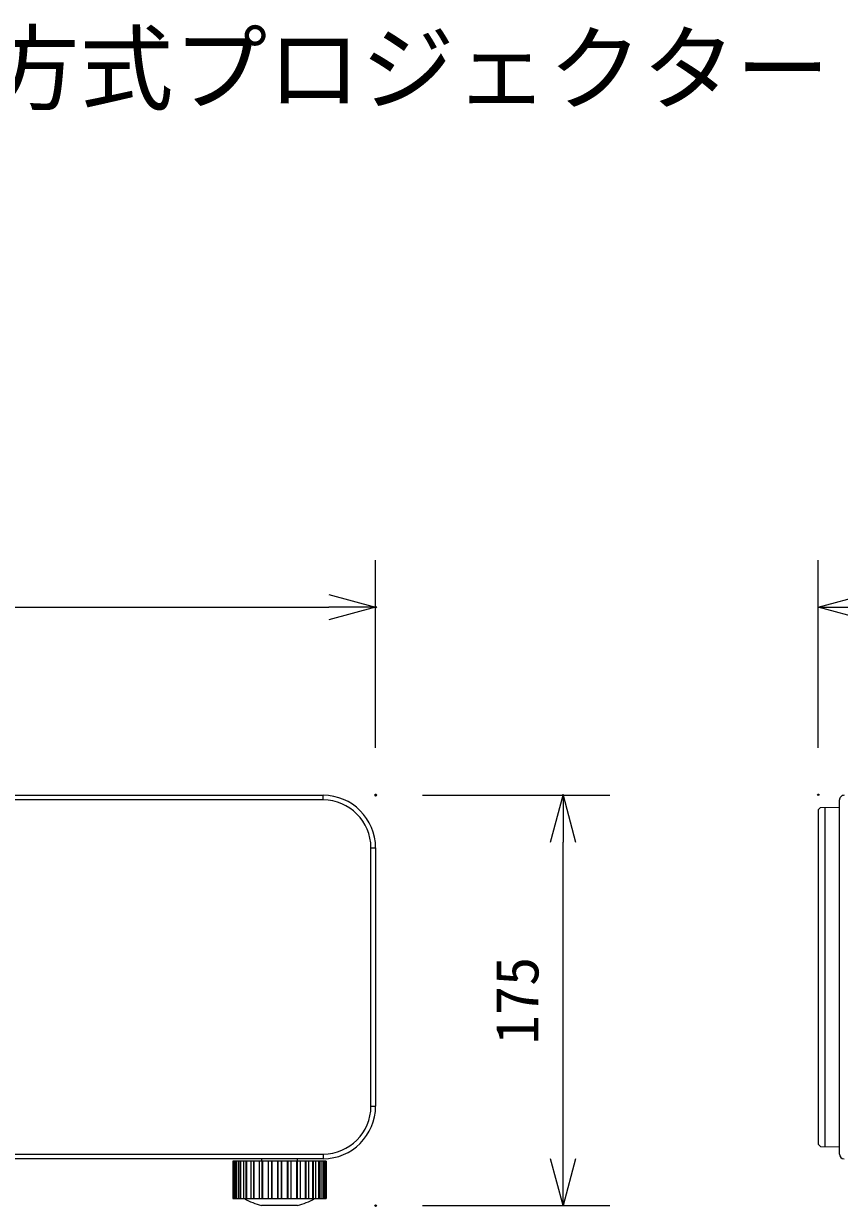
# Model space of a CAD drawing. Units: millimetres, scale not verified. Extents: x -63 to 62, y -57 to 57.
# Drawn here: x -21.9 to 12.9, y 6.3 to 56.7 of the extents above; entities that cross this region are included whole.
import ezdxf
from ezdxf.enums import TextEntityAlignment as Align

# ---------------------------------------------------------------- set-up
doc = ezdxf.new("R2010")
doc.units = ezdxf.units.MM
doc.header["$LTSCALE"] = 0.125
doc.header["$PDMODE"] = 32
doc.header["$PDSIZE"] = 0.0625
for name, color, linetype in [('0-0_0', 7, 'Continuous'), ('0-2_MOJI1', 7, 'Continuous'), ('0-4_DEFPOINTS', 7, 'Continuous'), ('0-6_SUNPO', 7, 'Continuous')]:
    doc.layers.add(name, color=color, linetype=linetype)
doc.layers.add('0-5_GAIKEI', color=1, linetype='Continuous', lineweight=18)
doc.styles.add('ＭＳ ゴシック', font='')
doc.styles.get('ＭＳ ゴシック').set_extended_font_data('MS Gothic')

# ---------------------------------------------------------------- blocks, each defined once
blk = doc.blocks.new('_OPEN30')
at = {"layer": '0-0_0'}
blk.add_line((0, 0), (-1, 0), dxfattribs=at)
blk.add_lwpolyline([(-1, 0.26795), (0, 0), (-1, -0.26795)], dxfattribs=at)
blk = doc.blocks.new('D6')
at = {"layer": '0-4_DEFPOINTS'}
for p in [(-4.7465, 26.9754), (-54.5465, 18.9754), (-4.7465, 18.9754)]:
    blk.add_point(p, dxfattribs=at)
at = {"layer": '0-6_SUNPO'}
for p, q in [((-54.5465, 20.9754), (-54.5465, 28.9754)), ((-4.7465, 20.9754), (-4.7465, 28.9754)), ((-52.5465, 26.9754), (-6.7465, 26.9754))]:
    blk.add_line(p, q, dxfattribs=at)
at = {"layer": '0-6_SUNPO', "xscale": 2, "yscale": 2, "rotation": 180}
blk.add_blockref('_OPEN30', (-54.5465, 26.9754), dxfattribs=at)
at = {"layer": '0-6_SUNPO', "xscale": 2, "yscale": 2}
blk.add_blockref('_OPEN30', (-4.7465, 26.9754), dxfattribs=at)
at = {"layer": '0-6_SUNPO', "style": 'ＭＳ ゴシック'}
blk.add_text('498', height=1.833, dxfattribs=at).set_placement((-31.5215, 27.4754), align=Align.BOTTOM_LEFT)
blk = doc.blocks.new('D5')
at = {"layer": '0-4_DEFPOINTS'}
for p in [(-4.7465, 18.9516), (3.2535, 18.9516), (-4.7465, 1.4516)]:
    blk.add_point(p, dxfattribs=at)
at = {"layer": '0-6_SUNPO'}
for p, q in [((-2.7465, 18.9516), (5.2535, 18.9516)), ((3.2535, 3.4516), (3.2535, 16.9516)), ((-2.7465, 1.4516), (5.2535, 1.4516))]:
    blk.add_line(p, q, dxfattribs=at)
at = {"layer": '0-6_SUNPO', "xscale": 2, "yscale": 2}
for p, rotation in [((3.2535, 18.9516), 90), ((3.2535, 1.4516), 270)]:
    blk.add_blockref('_OPEN30', p, dxfattribs=dict(at, rotation=rotation))
at = {"layer": '0-6_SUNPO', "style": 'ＭＳ ゴシック'}
blk.add_text('175', height=1.833, rotation=90, dxfattribs=at).set_placement((2.7535, 8.3266), align=Align.BOTTOM_LEFT)
blk = doc.blocks.new('D4')
at = {"layer": '0-4_DEFPOINTS'}
for p in [(57.3596, 26.9754), (14.1436, 18.9754), (57.3596, 18.9754)]:
    blk.add_point(p, dxfattribs=at)
at = {"layer": '0-6_SUNPO'}
for p, q in [((14.1436, 20.9754), (14.1436, 28.9754)), ((57.3596, 20.9754), (57.3596, 28.9754)), ((16.1436, 26.9754), (55.3596, 26.9754))]:
    blk.add_line(p, q, dxfattribs=at)
at = {"layer": '0-6_SUNPO', "xscale": 2, "yscale": 2, "rotation": 180}
blk.add_blockref('_OPEN30', (14.1436, 26.9754), dxfattribs=at)
at = {"layer": '0-6_SUNPO', "xscale": 2, "yscale": 2}
blk.add_blockref('_OPEN30', (57.3596, 26.9754), dxfattribs=at)
at = {"layer": '0-6_SUNPO', "style": 'ＭＳ ゴシック'}
blk.add_text('432', height=1.833, dxfattribs=at).set_placement((33.8766, 27.4754), align=Align.BOTTOM_LEFT)

msp = doc.modelspace()

# ---------------------------------------------------------------- linework, layer by layer
at = {"layer": '0-5_GAIKEI'}
for p, q in [((-9.1206, 23.6324), (-9.1206, 23.8324)), ((-9.1206, 23.6324), (-42.5313, 23.6324)), ((12.3095, 8.845), (12.3095, 23.3198)), ((-7.0806, 21.5924), (-6.8806, 21.5924)), ((-7.0806, 10.5724), (-7.0806, 21.5924)), ((-7.0806, 10.5724), (-6.8806, 10.5724)), ((-54.4406, 8.5324), (-9.1206, 8.5324)), ((-12.9611, 8.2324), (-12.9611, 6.6324)), ((-12.933, 8.2324), (-12.933, 6.6324)), ((-12.9031, 8.2324), (-12.9031, 6.6324)), ((-12.86, 8.2324), (-12.86, 6.6324)), ((-12.8309, 8.2324), (-12.8309, 6.6324)), ((-12.7464, 8.2324), (-12.7464, 6.6324)), ((-12.6767, 8.2324), (-12.6767, 6.6324)), ((-12.6479, 8.2324), (-12.6479, 6.6324)), ((-12.5126, 8.2324), (-12.5126, 6.6324)), ((-12.4193, 8.2324), (-12.4193, 6.6324)), ((-12.3921, 8.2324), (-12.3921, 6.6324)), ((-12.2118, 8.2324), (-12.2118, 6.6324)), ((-12.099, 8.2324), (-12.099, 6.6324)), ((-12.0746, 8.2324), (-12.0746, 6.6324)), ((-11.8572, 8.2324), (-11.8572, 6.6324)), ((-11.7298, 8.2324), (-11.7298, 6.6324)), ((-11.7092, 8.2324), (-11.7092, 6.6324)), ((-11.4689, 8.2324), (-11.4689, 6.6324)), ((-11.4643, 8.2324), (-11.4643, 6.6324)), ((-11.3279, 8.2324), (-11.3279, 6.6324)), ((-11.3121, 8.2324), (-11.3121, 6.6324)), ((-11.0608, 8.2324), (-11.0608, 6.6324)), ((-11.0503, 8.2324), (-11.0503, 6.6324)), ((-10.9109, 8.2324), (-10.9109, 6.6324)), ((-10.9004, 8.2324), (-10.9004, 6.6324)), ((-10.6491, 8.2324), (-10.6491, 6.6324)), ((-10.6332, 8.2324), (-10.6332, 6.6324)), ((-10.4968, 8.2324), (-10.4968, 6.6324)), ((-10.4922, 8.2324), (-10.4922, 6.6324)), ((-10.2519, 8.2324), (-10.2519, 6.6324)), ((-10.2313, 8.2324), (-10.2313, 6.6324)), ((-10.1039, 8.2324), (-10.1039, 6.6324)), ((-9.8866, 8.2324), (-9.8866, 6.6324)), ((-9.8621, 8.2324), (-9.8621, 6.6324)), ((-9.7493, 8.2324), (-9.7493, 6.6324)), ((-9.569, 8.2324), (-9.569, 6.6324)), ((-9.5418, 8.2324), (-9.5418, 6.6324)), ((-9.4485, 8.2324), (-9.4485, 6.6324)), ((-9.3132, 8.2324), (-9.3132, 6.6324)), ((-9.2844, 8.2324), (-9.2844, 6.6324)), ((-9.2147, 8.2324), (-9.2147, 6.6324)), ((-9.1303, 8.2324), (-9.1303, 6.6324)), ((-9.1206, 8.5324), (-9.1206, 8.3324)), ((-9.1012, 8.2324), (-9.1012, 6.6324)), ((-9.0581, 8.2324), (-9.0581, 6.6324)), ((-9.0282, 8.2324), (-9.0282, 6.6324)), ((-9, 8.2324), (-9, 6.6324))]:
    msp.add_line(p, q, dxfattribs=at)
at = {"layer": '0-5_GAIKEI', "color": 7}
for p, q in [((12.109, 23.3162), (12.0095, 23.2149)), ((12.0095, 23.2149), (12.0095, 15.4607)), ((12.109, 23.3162), (12.9095, 23.3306)), ((-6.8806, 21.5924), (-6.8806, 10.5724)), ((12.0095, 15.4607), (12.0095, 8.9499)), ((-6.9273, 10.1324), (-6.9242, 10.1324)), ((12.0095, 8.9499), (12.109, 8.8486)), ((12.109, 8.8486), (12.9095, 8.8341)), ((-9.1206, 8.3324), (-54.4406, 8.3324)), ((-12.9611, 8.2324), (-12.9757, 8.2324)), ((-12.9757, 8.2324), (-12.9757, 6.6324)), ((-12.933, 8.2324), (-12.9611, 8.2324)), ((-12.9031, 8.2324), (-12.933, 8.2324)), ((-12.86, 8.2324), (-12.9031, 8.2324)), ((-12.8309, 8.2324), (-12.86, 8.2324)), ((-12.7464, 8.2324), (-12.8309, 8.2324)), ((-12.6767, 8.2324), (-12.7464, 8.2324)), ((-12.6479, 8.2324), (-12.6767, 8.2324)), ((-12.5126, 8.2324), (-12.6479, 8.2324)), ((-12.4193, 8.2324), (-12.5126, 8.2324)), ((-12.3921, 8.2324), (-12.4193, 8.2324)), ((-12.2118, 8.2324), (-12.3921, 8.2324)), ((-12.099, 8.2324), (-12.2118, 8.2324)), ((-12.0746, 8.2324), (-12.099, 8.2324)), ((-11.8572, 8.2324), (-12.0746, 8.2324)), ((-11.7299, 8.2324), (-11.8572, 8.2324)), ((-11.7487, 8.3324), (-11.7487, 8.2324)), ((-11.7092, 8.2324), (-11.7298, 8.2324)), ((-11.4689, 8.2324), (-11.7092, 8.2324)), ((-11.4643, 8.2324), (-11.4689, 8.2324)), ((-11.3279, 8.2324), (-11.4643, 8.2324)), ((-11.312, 8.2324), (-11.3279, 8.2324)), ((-11.0608, 8.2324), (-11.3121, 8.2324)), ((-11.0503, 8.2324), (-11.0608, 8.2324)), ((-10.9109, 8.2324), (-11.0503, 8.2324)), ((-10.9004, 8.2324), (-10.9109, 8.2324)), ((-10.6491, 8.2324), (-10.9004, 8.2324)), ((-10.6332, 8.2324), (-10.6491, 8.2324)), ((-10.4968, 8.2324), (-10.6332, 8.2324)), ((-10.4922, 8.2324), (-10.4968, 8.2324)), ((-10.2519, 8.2324), (-10.4922, 8.2324)), ((-10.2313, 8.2324), (-10.2519, 8.2324)), ((-10.1039, 8.2324), (-10.2313, 8.2324)), ((-10.2125, 8.2324), (-10.2125, 8.3324)), ((-9.8866, 8.2324), (-10.1039, 8.2324)), ((-9.8621, 8.2324), (-9.8866, 8.2324)), ((-9.7493, 8.2324), (-9.8621, 8.2324)), ((-9.5691, 8.2324), (-9.7493, 8.2324)), ((-9.5418, 8.2324), (-9.569, 8.2324)), ((-9.4485, 8.2324), (-9.5418, 8.2324)), ((-9.3132, 8.2324), (-9.4485, 8.2324)), ((-9.2844, 8.2324), (-9.3132, 8.2324)), ((-9.2147, 8.2324), (-9.2844, 8.2324)), ((-9.1303, 8.2324), (-9.2147, 8.2324)), ((-9.1011, 8.2324), (-9.1303, 8.2324)), ((-9.0581, 8.2324), (-9.1012, 8.2324)), ((-9.0282, 8.2324), (-9.0581, 8.2324)), ((-9, 8.2324), (-9.0282, 8.2324)), ((-8.9854, 8.2324), (-9, 8.2324)), ((-8.9854, 8.2324), (-8.9854, 6.6324)), ((-12.9757, 6.6324), (-12.9611, 6.6324)), ((-12.9611, 6.6324), (-12.933, 6.6324)), ((-12.933, 6.6324), (-12.9031, 6.6324)), ((-12.9031, 6.6324), (-12.86, 6.6324)), ((-12.86, 6.6324), (-12.8309, 6.6324)), ((-12.8309, 6.6324), (-12.7464, 6.6324)), ((-12.7464, 6.6324), (-12.6767, 6.6324)), ((-12.7464, 6.6324), (-12.7464, 6.6324)), ((-12.6767, 6.6324), (-12.6479, 6.6324)), ((-12.6479, 6.6324), (-12.5126, 6.6324)), ((-12.5126, 6.6324), (-12.4193, 6.6324)), ((-12.5126, 6.6324), (-12.5126, 6.6324)), ((-12.4193, 6.6324), (-12.3921, 6.6324)), ((-12.3921, 6.6324), (-12.2118, 6.6324)), ((-12.2118, 6.6324), (-12.099, 6.6324)), ((-12.2118, 6.6324), (-12.2118, 6.6324)), ((-12.099, 6.6324), (-12.0746, 6.6324)), ((-12.0746, 6.6324), (-11.8572, 6.6324)), ((-11.8572, 6.6324), (-11.7299, 6.6324)), ((-11.7298, 6.6324), (-11.7092, 6.6324)), ((-11.7092, 6.6324), (-11.4689, 6.6324)), ((-11.4689, 6.6324), (-11.4643, 6.6324)), ((-11.4643, 6.6324), (-11.3279, 6.6324)), ((-11.3279, 6.6324), (-11.312, 6.6324)), ((-11.3121, 6.6324), (-11.0608, 6.6324)), ((-11.0608, 6.6324), (-11.0503, 6.6324)), ((-11.0503, 6.6324), (-10.9109, 6.6324)), ((-10.9109, 6.6324), (-10.9004, 6.6324)), ((-10.9004, 6.6324), (-10.6491, 6.6324)), ((-10.6491, 6.6324), (-10.6332, 6.6324)), ((-10.6332, 6.6324), (-10.4968, 6.6324)), ((-10.4968, 6.6324), (-10.4922, 6.6324)), ((-10.4922, 6.6324), (-10.2519, 6.6324)), ((-10.2519, 6.6324), (-10.2313, 6.6324)), ((-10.2313, 6.6324), (-10.1039, 6.6324)), ((-10.1039, 6.6324), (-9.8866, 6.6324)), ((-9.8866, 6.6324), (-9.8621, 6.6324)), ((-9.8621, 6.6324), (-9.7493, 6.6324)), ((-9.7493, 6.6324), (-9.569, 6.6324)), ((-9.7493, 6.6324), (-9.7493, 6.6324)), ((-9.569, 6.6324), (-9.5418, 6.6324)), ((-9.5418, 6.6324), (-9.4485, 6.6324)), ((-9.4485, 6.6324), (-9.3132, 6.6324)), ((-9.3132, 6.6324), (-9.2844, 6.6324)), ((-9.2844, 6.6324), (-9.2147, 6.6324)), ((-9.2147, 6.6324), (-9.1303, 6.6324)), ((-9.1303, 6.6324), (-9.1011, 6.6324)), ((-9.1012, 6.6324), (-9.0581, 6.6324)), ((-9.0581, 6.6324), (-9.0282, 6.6324)), ((-9.0282, 6.6324), (-9, 6.6324)), ((-9, 6.6324), (-8.9854, 6.6324)), ((-10.2125, 6.3324), (-11.7487, 6.3324))]:
    msp.add_line(p, q, dxfattribs=at)
for points in [[(-42.5417, 23.8324), (-42.5208, 23.8324), (-9.1206, 23.8324)], [(12.9095, 8.5324), (12.9095, 10.5724), (12.9095, 21.5924), (12.9095, 23.6324)]]:
    msp.add_lwpolyline(points, dxfattribs=at)
for centre, radius, start, end in [((-9.1206, 21.5924), 2.24, 0, 89.99998), ((13.1095, 23.6324), 0.2, 89.99996, 180), ((-9.1206, 10.5724), 2.24, 270, 359.99998), ((13.1095, 8.5324), 0.2, 180, 269.99998), ((-10.9806, 9.2324), 3, 240.0735, 255.16483), ((-10.9806, 9.2324), 3, 284.83512, 299.92645)]:
    msp.add_arc(centre, radius, start, end, dxfattribs=at)
at = {"layer": '0-5_GAIKEI'}
for centre, start, end in [((-9.1206, 21.5924), 0, 89.99998), ((-9.1206, 10.5724), 270, 359.99998)]:
    msp.add_arc(centre, 2.04, start, end, dxfattribs=at)

# ---------------------------------------------------------------- block references
at = {"layer": '0-6_SUNPO'}
for name in ['D6', 'D4', 'D5']:
    msp.add_blockref(name, (-2.1341, 4.8808), dxfattribs=at)

# ---------------------------------------------------------------- texts
at = {"layer": '0-2_MOJI1', "style": 'ＭＳ ゴシック'}
msp.add_text('ＤＬＰ方式プロジェクター', height=2.933, dxfattribs=at).set_placement((-35.5116, 52.492), align=Align.BOTTOM_LEFT)

doc.saveas('drawing.dxf')
